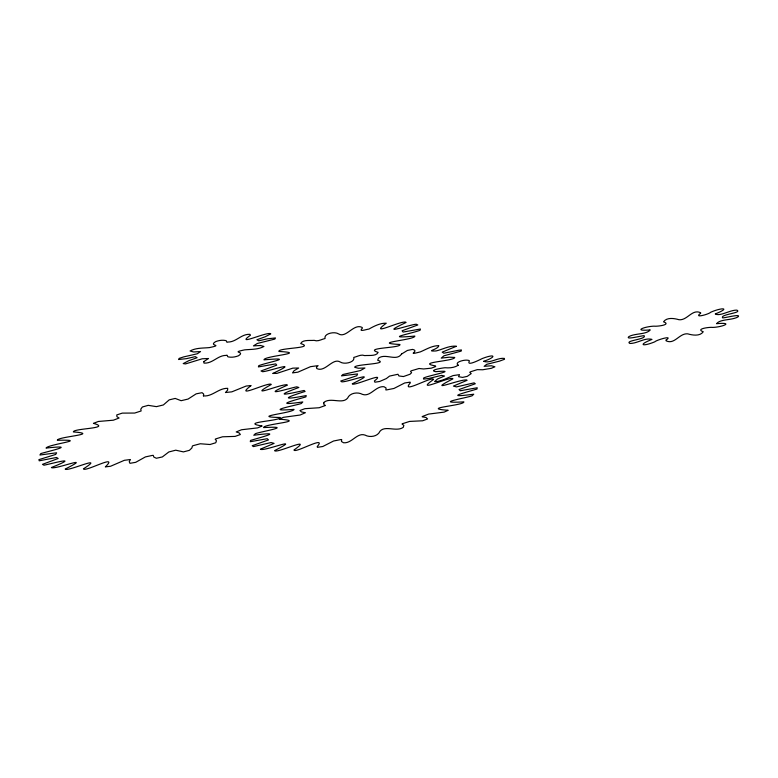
<?xml version="1.0" encoding="UTF-8"?>
<svg xmlns="http://www.w3.org/2000/svg" width="778" height="778" viewBox="0 0 778 778"><rect width="100%" height="100%" fill="white"/><g stroke="black" fill="none" stroke-linecap="round" stroke-linejoin="round"><path stroke-width="1.17" d="M203.408 395.895C212.248 396.877 218.706 387.959 227.711 388.339L227.594 390.186L225.464 392.53L231.844 391.84L246.169 386.034L251.1 385.567C232.379 399.892 269.606 381.278 271.269 384.488C243.689 400.048 285.497 382.047 287.403 385.139C257.965 398.093 290.038 388.028 296.739 386.831L298.83 387.493C268.935 398.501 292.139 393.026 304.169 390.449L305.093 391.46C282.307 398.521 282.939 400.028 306.211 395.564L305.929 396.877C293.763 400.339 271.366 406.349 302.788 401.954L301.3 403.519C294.648 405.639 261.865 411.854 294.026 409.364C293.695 413.001 248.396 416.843 280.294 417.494C280.333 421.112 238.506 422.25 262.147 425.994L257.606 427.9L241.54 429.748L236.23 431.936L239.284 432.976L240.334 434.542L235.102 436.4L222.557 436.789L215.992 438.811L215.205 439.21L216.469 440.776L215.749 442.76L210.031 444.51L200.277 443.761L193.401 445.58L192.429 445.979L191.865 447.992L189.394 450.336L183.423 451.892L175.731 450.19L168.836 451.96L162.349 456.939L156.378 458.252L153.869 457.104L153.256 455.373L152.274 455.431L145.398 456.919L135.722 462.317L129.984 463.318L129.226 461.685L130.451 459.526L124.344 460.313L110.593 466.246L105.341 466.897C119.812 452.864 84.831 472.499 83.45 468.833C107.082 453.642 66.645 472.324 65.206 469.046C95.344 453.827 54.664 470.068 51.358 467.539C81.807 455.325 52.826 463.425 43.986 465.195L42.459 464.359L58.175 458.485L56.522 457.483L39.221 460.809L38.9 459.642L55.695 454.44L56.619 452.786L39.911 455.023L40.806 453.584C49.685 450.939 78.646 444.491 46.038 448.089C47.935 444.277 91.24 439.453 57.348 440.28C57.076 436.711 101.733 434.114 73.365 431.926C73.258 428.211 112.684 428.629 93.448 423.358L98.359 421.472L113.374 420.198L119.102 418.019L116.933 416.716L116.768 414.937L122.272 413.118L134.73 413.05L141.119 410.969L140.769 409.17L142.374 406.991L148.238 405.338L156.446 406.641L163.37 404.959L169.205 399.863L175.206 398.424L181.138 400.699L188.062 399.065L196.182 393.843L202.066 392.686L203.71 394.076L203.408 395.895M458.232 365.222C454.478 367.712 449.626 368.14 445.211 367.751C443.664 367.731 427.861 370.24 435.641 371.67C461.928 369.521 424.623 376.241 423.485 378.225L423.611 379.1L428.853 378.458L441.593 375.375L444.501 376.037L437.537 378.983L434.601 381.57L437.781 381.434L443.577 379.713L453.107 375.579L459.506 374.656L458.563 376.688L462.56 377.408L467.306 376.348L471.196 373.596L469.747 372.283L470.68 371.738L477.254 369.647L482.768 369.754L491.297 368.315L494.886 366.808L491.453 365.767L484.149 366.321L486.697 364.328L499.418 361.167L504.494 359.29L504.368 358.405C497.405 357.51 489.751 363.773 483.595 361.303C495.897 357.374 496.461 353.154 482.584 358.415C480.629 359.232 465.73 367.216 469.416 360.817C467.014 358.677 453.311 361.945 458.232 365.222M401.545 354.048C396.43 361.741 385.46 352.93 378.536 358.143L377.69 360.253C390.167 364.201 353.64 364.114 354.758 367.313L358.259 368.237L364.94 368.004L360.418 370.571L342.884 374.5L341.493 375.862L357.579 373.936L356.81 375.725L340.706 381.045L341.775 381.833C347.64 382.28 382.095 369.093 352.259 383.826C353.377 386.715 388.183 370.357 374.393 380.948L374.899 382.202L379.645 381.483L386.355 378.565L389.545 376.095L397.947 374.267L398.939 375.959L403.432 376.552L409.967 374.267L411.572 372.711L410.541 371.271L411.504 370.727L419.031 368.5L423.621 368.966L431.333 368.169L435.651 366.555L435.505 365.903C415.073 362.354 454.381 361.225 454.731 357.433L449.295 357.19L441.243 358.133L443.927 355.818L461.247 351.063L461.412 349.954L458.592 350.265L443.81 353.222L442.205 352.142L456.414 346.259C449.402 345.383 442.711 349.468 436.001 350.956C424.71 351.413 438.218 349.585 438.811 345.665C432.082 345.607 426.237 349.4 420.315 351.889C404.959 355.818 420.47 350.975 412.457 349.41L407.38 350.46L401.545 354.048M323.804 402.965L324.018 404.755L325.515 405.455L319.184 407.74L304.869 408.683L299.938 410.521L301.494 411.951L305.394 412.71L300.133 415.024L283.377 417.329L279.351 419.186C308.671 421.297 263.275 423.874 263.654 427.589C295.922 425.809 260.854 431.566 255.379 433.686L253.793 435.242C285.302 431.148 262.517 436.789 250.506 440.445L250.312 441.709L267.243 438.704L268.478 439.92L252.208 445.706L253.424 446.601L271.084 442.556L274.08 443.372L260.397 449.169C263.042 452.106 305.102 434.824 274.595 450.618C276.102 453.992 315.168 435.038 293.977 449.995C294.716 453.837 327.684 434.523 317.21 446.601L317.405 447.321L322.821 446.494L333.558 441.009L340.764 439.58L341.698 439.541L341.425 441.466L343.536 442.75C351.909 443.703 357.063 432.179 365.115 435.116C369.813 437.751 377.748 436.594 379.946 431.294C385.149 425.041 396.469 432.218 403.276 427.355L403.85 425.391L402.002 424L402.771 423.611L409.607 421.423L422.649 420.781L427.579 418.943L426.023 417.504L422.123 416.755L422.619 416.395L428.629 414.081L444.141 412.126L448.177 410.278C418.846 408.158 464.242 405.581 463.863 401.876C431.605 403.646 466.664 397.898 472.139 395.769L473.734 394.213C442.225 398.317 465.001 392.676 477.021 389.019L477.206 387.755L460.275 390.751L459.039 389.545L475.309 383.758L474.094 382.854L456.443 386.899L453.438 386.083L467.121 380.296C464.476 377.349 422.415 394.631 452.922 378.837C451.415 375.473 412.359 394.417 433.55 379.469C432.801 375.618 399.834 394.932 410.317 382.864L410.113 382.144L404.696 382.971L393.96 388.455L386.754 389.885L385.83 389.924L386.102 387.989L383.982 386.715C375.618 385.752 370.454 397.286 362.412 394.349C357.705 391.713 349.779 392.871 347.572 398.171C342.378 404.414 331.058 397.247 324.241 402.1L323.804 402.965M316.461 367.304L316.734 368.509C325.097 372.886 332.731 357.209 340.356 362.081C344.605 364.824 355.313 362.169 353.776 357.423C357.374 356.625 360.992 354.078 364.717 355.595C368.684 355.186 376.474 356.441 378.127 352.356C362.499 347.572 401.497 348.174 399.911 344.469C369.336 342.855 415.063 340.035 414.839 336.077C381.317 339.004 411.679 333.577 420.101 330.242L420.431 329.016L403.062 332.05L402.1 330.776L417.825 324.961L416.24 324.241C410.21 324.445 376.017 336.641 406.087 322.452C403.675 319.106 366.691 337.798 386.258 323.22C380.5 322.938 374.189 326.05 368.957 329.065C366.049 329.386 357.841 332.488 362.441 328.073L362.101 327.421C353.737 323.045 346.103 338.722 338.479 333.859C334.229 331.107 323.522 333.762 325.058 338.508C321.46 339.315 317.832 341.863 314.118 340.346C310.15 340.754 302.35 339.49 300.707 343.575C316.325 348.359 277.338 347.756 278.923 351.471C309.488 353.076 263.771 355.896 263.995 359.854C297.517 356.937 267.155 362.354 258.734 365.689L258.403 366.915L275.772 363.89L276.735 365.154L261.009 370.97L262.585 371.699C268.624 371.485 302.807 359.3 272.747 373.479L276.89 373.382L292.82 368.14L298.664 368.013L294.094 370.688L292.528 372.905L297.896 372.166L310.51 366.671L318.085 365.641L316.461 367.304M203.739 361.644L204.021 363.122C212.705 363.666 217.704 355.293 226.135 355.4C227.925 354.437 226.933 356.664 228.149 356.869C231.552 357.627 235.044 357.063 238.272 355.857C246.247 351.111 229.675 353.056 244.613 349.857C251.031 349.244 258.024 349.711 263.917 346.463L260.455 345.49L253.453 345.889L257.304 343.477L274.858 339.072L275.47 337.944L267.535 338.8L258.743 340.822L256.905 339.753L265.201 336.767L270.783 333.869C268.381 330.893 234.003 347.007 250.428 335.24L249.981 334.336C241.297 333.791 236.308 342.164 227.866 342.048C226.077 343.02 227.069 340.793 225.863 340.589C222.45 339.83 218.968 340.385 215.73 341.6C207.755 346.346 224.336 344.401 209.389 347.601C202.98 348.213 195.978 347.747 190.085 350.985L193.547 351.967L200.559 351.568L197.291 353.776L183.647 356.908L179.154 358.386L178.541 359.514L186.467 358.658L195.259 356.635L197.106 357.705L188.801 360.691L183.219 363.589L185.504 363.919L202.222 358.784L208.523 358.512L203.739 361.644M666.163 339.996L666.163 340.842C674.672 344.955 679.418 332.916 687.762 333.85C692.128 335.153 699.908 336.611 703.254 331.759C694.832 328.87 709.721 326.945 712.677 327.421C722.295 327.12 734.792 322.073 716.557 323.687C720.127 318.931 731.68 320.41 737.845 317.006C742.513 313.184 723.297 318.387 722.597 317.862C719.835 314.234 742.689 313.019 736.892 310.13C730.036 309.877 720.204 316.685 715.215 313.972C732.215 307.086 720.418 307.787 710.586 312.318C709.059 314.176 692.838 318.737 700.735 313.203L700.618 312.737C692.109 308.623 687.363 320.662 679.019 319.729C674.652 318.426 666.872 316.967 663.527 321.82C671.949 324.708 657.07 326.634 654.104 326.157C644.485 326.459 631.989 331.506 650.223 329.891C646.654 334.647 635.101 333.169 628.935 336.573C624.267 340.394 643.484 335.192 644.184 335.717C646.946 339.344 624.092 340.56 629.888 343.458C637.396 343.575 644.884 337.36 651.964 339.403C637.26 345.189 642.764 346.794 654.843 341.805C655.883 340.219 674.049 334.696 666.163 339.996"/></g></svg>
